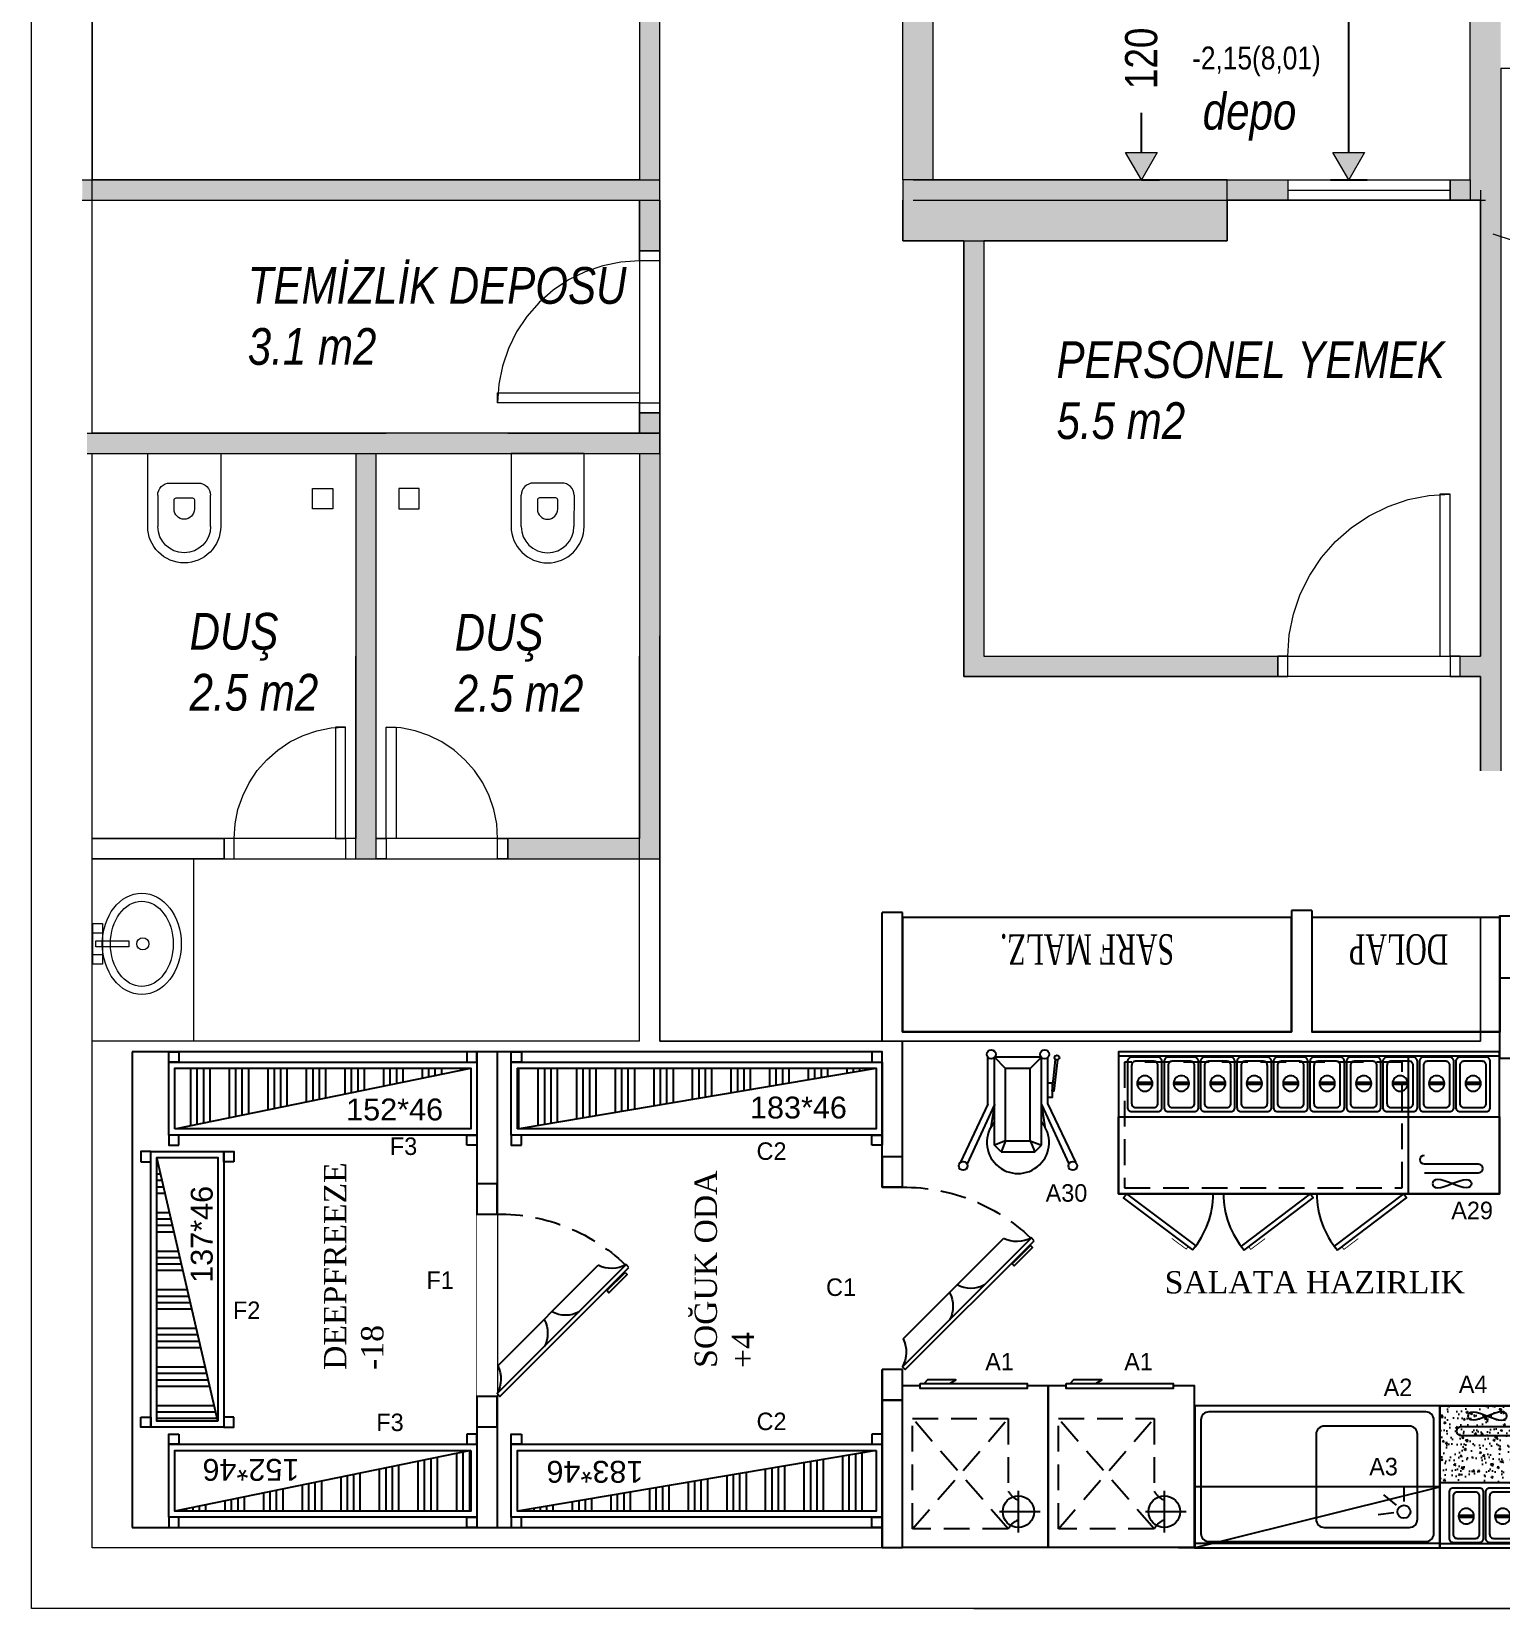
# Model space of a CAD drawing. Header units: millimetres. Extents: x 2975 to 4395, y 1592 to 4704.
# Drawn here: x 2975 to 3700, y 1592 to 2370 of the extents above; entities that cross this region are included whole.
import ezdxf
from ezdxf.enums import TextEntityAlignment as Align

# ---------------------------------------------------------------- set-up
doc = ezdxf.new("R2010")
doc.units = ezdxf.units.MM
doc.set_wipeout_variables(frame=1)
doc.linetypes.add('DASHED', pattern=[19.05, 12.7, -6.35])
for name, color, linetype, lineweight in [('ALAN', 7, 'Continuous', 5), ('Duvar', 7, 'Continuous', 5), ('Genel', 7, 'Continuous', 5), ('Kapen', 7, 'Continuous', 5), ('Kolon', 7, 'Continuous', 5), ('MuBa', 7, 'Continuous', 5), ('Yazı', 7, 'Continuous', 5), ('yazı_AE', 7, 'Continuous', 20)]:
    doc.layers.add(name, color=color, linetype=linetype, lineweight=lineweight)
for name, color, linetype in [('CIHAZ', 2, 'Continuous'), ('Kıtc-002 Çizgi', 7, 'Continuous'), ('Kıtc-034 Soğuk Oda', 1, 'Continuous'), ('Kıtc-041 İstif Rafı', 7, 'Continuous'), ('S2000-002 Çizgi', 7, 'Continuous')]:
    doc.layers.add(name, color=color, linetype=linetype)
doc.layers.add('Cotation', color=1, linetype='Continuous', lineweight=5, true_color=0xff0000)
doc.styles.add('Arial Narrow', font='ARIALN.TTF')
doc.styles.add('Arial Narrow (italic)', font='ARIALNI.TTF')
doc.styles.add('proje', font='times.ttf', dxfattribs={"width": 0.65})
doc.styles.get("Standard").update_dxf_attribs({"font": 'arial.ttf'})
doc.styles.add('TAKSİM', font='GOTHIC.TTF', dxfattribs={"height": 20})
doc.dimstyles.new('Ölçü 1', dxfattribs={"dimtxt": 20.137731, "dimasz": 13.506152, "dimexe": 9, "dimexo": 14.2875, "dimgap": 0, "dimtad": 0, "dimdec": 1, "dimtxsty": 'Arial Narrow', "dimblk": 'VW_FILLEDARROW-1', "dimblk1": 'VW_FILLEDARROW-1', "dimblk2": 'VW_FILLEDARROW-1', "dimcen": 0, "dimazin": 0, "dimtfac": 1, "dimtdec": 1, "dimtix": 1, "dimtmove": 0, "dimatfit": 0, "dimldrblk": 'VW_FILLEDARROW-2', "dimfxl": 9, "dimfxlon": 1, "dimfrac": 2, "dimtolj": 1, "dimarcsym": 0})

# ---------------------------------------------------------------- blocks, each defined once
blk = doc.blocks.new('Groupe-75-1')
at = {"layer": 'MuBa', "color": 7, "lineweight": 13, "flags": 128}
for points in [[(-11165.42, -720.41), (-11165.42, -700.41), (-11160.67, -700.41), (-11160.67, -720.41)], [(-11165.42, -705.16), (-11165.42, -700.41), (-11160.67, -700.41), (-11160.67, -705.16)], [(-11165.42, -720.41), (-11165.42, -715.66), (-11160.67, -715.66), (-11160.67, -720.41)], [(-11164.05, -711.91), (-11164.05, -708.91), (-11147.71, -708.91), (-11147.71, -711.91)]]:
    blk.add_lwpolyline(points, close=True, dxfattribs=at)
at = {"layer": 'MuBa', "color": 7, "lineweight": 13}
blk.add_circle((-11140.8, -710.41, -1000), 3, dxfattribs=at)
blk.add_ellipse((-11141.3, -710.41, -1000), major_axis=(0, 25), ratio=0.78, dxfattribs=at)
at = {"layer": 'MuBa', "color": 7, "linetype": 'Continuous', "lineweight": 13}
blk.add_ellipse((-11141.3, -710.41, -1000), major_axis=(0, 21), ratio=0.738095, dxfattribs=at)
blk = doc.blocks.new('Groupe-79-1')
at = {"layer": 'ALAN', "color": 7, "lineweight": 5}
blk.add_line((0, -5, -1000), (0, 5, -1000), dxfattribs=at)
blk = doc.blocks.new('Groupe-80-1')
at = {"layer": 'ALAN', "color": 7, "lineweight": 5}
blk.add_line((90, -5, -1000), (90, 5, -1000), dxfattribs=at)
blk = doc.blocks.new('Groupe-81-1')
at = {"layer": 'Kapen', "flags": 128}
blk.add_lwpolyline([(85, 5), (84.32, 15.44), (82.27, 25.71), (78.91, 35.61), (74.28, 45), (68.47, 53.7), (61.57, 61.57), (53.7, 68.47), (45, 74.28), (35.61, 78.91), (25.71, 82.27), (15.44, 84.32), (5, 85)], dxfattribs=at)
for points in [[(5, 5), (5, 85), (10, 85), (10, 5)], [(0, 5), (5, 5), (5, -5), (0, -5)], [(85, 5), (90, 5), (90, -5), (85, -5)]]:
    blk.add_lwpolyline(points, close=True, dxfattribs=at)
at = {"layer": 'ALAN', "color": 7}
for name in ['Groupe-79-1', 'Groupe-80-1']:
    blk.add_blockref(name, (0, 0), dxfattribs=at)
blk = doc.blocks.new('NNA_IfcDoor (2D)-8')
at = {"layer": 'ALAN', "color": 7}
blk.add_blockref('Groupe-81-1', (0, 0), dxfattribs=at)
at = {"layer": 'ALAN', "color": 0, "flags": 1}
for tag in ['IFC_UUID', 'instanceID', 'prm0_name', 'prm0_type', 'prm0_value', 'prm1_name', 'prm1_type', 'prm1_value', 'prm2_name', 'prm2_type', 'prm2_value', 'prm3_name', 'prm3_type', 'prm3_value', 'prm4_name', 'prm4_type', 'prm4_value', 'prm5_name', 'prm5_type', 'prm5_value', 'prm6_name', 'prm6_type', 'prm6_value', 'prm7_name', 'prm7_type', 'prm7_value', 'prm8_name', 'prm8_type', 'prm8_value', 'prm9_name', 'prm9_type', 'prm9_value']:
    blk.add_attdef(tag, (-10580.69, -778.41), '', height=0.018, dxfattribs=at)
blk = doc.blocks.new('VW_FILLEDARROW-1')
at = {"linetype": 'Continuous', "lineweight": 0}
blk.add_hatch(color=0, dxfattribs=at).paths.add_polyline_path([(-1, 0.577), (0, 0), (-1, -0.577)])
at = {"color": 0, "lineweight": 5, "flags": 128}
blk.add_lwpolyline([(-1, 0.577), (0, 0), (-1, -0.577)], close=True, dxfattribs=at)
blk = doc.blocks.new('*D63')
at = {"layer": 'Cotation', "color": 0, "lineweight": -2, "transparency": 16777216}
for p, q in [((3522.89, 2416.54), (3531.89, 2416.54)), ((3522.89, 2403.04), (3522.89, 2383.39)), ((3522.89, 2310.05), (3522.89, 2329.7)), ((3522.89, 2296.54), (3531.89, 2296.54))]:
    blk.add_line(p, q, dxfattribs=at)
at = {"layer": 'Defpoints', "color": 0, "transparency": 16777216}
for p in [(3510.22, 2416.54), (3518.96, 2296.54), (3522.89, 2296.54)]:
    blk.add_point(p, dxfattribs=at)
at = {"layer": 'Cotation', "color": 0, "lineweight": -2, "transparency": 16777216, "xscale": 13.50615234375, "yscale": 13.50615234375, "zscale": 13.50615234375}
for p, rotation in [((3522.89, 2416.54), 90), ((3522.89, 2296.54), 270)]:
    blk.add_blockref('VW_FILLEDARROW-1', p, dxfattribs=dict(at, rotation=rotation))
at = {"layer": 'Cotation', "color": 0, "transparency": 16777216, "insert": (3522.89, 2356.54), "char_height": 15.858, "attachment_point": 5, "rotation": 90, "style": 'Arial Narrow'}
blk.add_mtext('\\A1;120', dxfattribs=at)
blk = doc.blocks.new('VW_FILLEDARROW-2')
at = {"linetype": 'Continuous', "lineweight": 0}
blk.add_hatch(color=0, dxfattribs=at).paths.add_polyline_path([(-1, 0.577), (0, 0), (-1, -0.577)])
at = {"color": 0, "lineweight": 5, "flags": 128}
blk.add_lwpolyline([(-1, 0.577), (0, 0), (-1, -0.577)], close=True, dxfattribs=at)
blk = doc.blocks.new('*D73')
at = {"layer": 'Cotation', "color": 0, "lineweight": -2, "transparency": 16777216}
for p, q in [((3616.24, 2961.54), (3634.24, 2961.54)), ((3625.24, 2948.04), (3625.24, 2751.65)), ((3625.24, 2310.05), (3625.24, 2696.52)), ((3616.24, 2296.54), (3634.24, 2296.54))]:
    blk.add_line(p, q, dxfattribs=at)
at = {"layer": 'Defpoints', "color": 0, "transparency": 16777216}
for p in [(3559.01, 2961.54), (3595.22, 2296.54), (3625.24, 2296.54)]:
    blk.add_point(p, dxfattribs=at)
at = {"layer": 'Cotation', "color": 0, "lineweight": -2, "transparency": 16777216, "xscale": 13.50615234375, "yscale": 13.50615234375, "zscale": 13.50615234375}
for p, rotation in [((3625.24, 2961.54), 90), ((3625.24, 2296.54), 270)]:
    blk.add_blockref('VW_FILLEDARROW-1', p, dxfattribs=dict(at, rotation=rotation))
at = {"layer": 'Cotation', "color": 0, "transparency": 16777216, "insert": (3625.24, 2724.09), "char_height": 15.858, "attachment_point": 5, "rotation": 90, "style": 'Arial Narrow'}
blk.add_mtext('\\A1;665', dxfattribs=at)
blk = doc.blocks.new('Groupe-134-1')
at = {"layer": 'MuBa', "color": 7}
for p, q in [((-11114.65, -783.01, -1000), (-11128.7, -783.01, -1000)), ((-11134.7, -804.41, -1000), (-11134.7, -789.01, -1000)), ((-11126.71, -791.36, -1000), (-11126.71, -795.86, -1000)), ((-11121.71, -790.36, -1000), (-11125.71, -790.36, -1000)), ((-11117.71, -790.36, -1000), (-11121.71, -790.36, -1000)), ((-11116.71, -795.86, -1000), (-11116.71, -791.36, -1000)), ((-11108.65, -789.02, -1000), (-11108.7, -804.41, -1000))]:
    blk.add_line(p, q, dxfattribs=at)
at = {"layer": 'MuBa', "color": 7, "elevation": -1000, "flags": 128}
blk.add_lwpolyline([(-11139.7, -768.41), (-11139.7, -804.41, 0.414214), (-11121.7, -822.41, 0.414214), (-11103.7, -804.41), (-11103.7, -768.41)], format="xyb", close=True, dxfattribs=at)
at = {"layer": 'MuBa', "color": 7}
for centre, radius, start, end in [((-11128.7, -789.01, -1000), 6, 90, 180), ((-11114.65, -789.01, -1000), 6, 359.84338, 90), ((-11114.65, -789.01, -1000), 6, 359.84338, 90), ((-11125.71, -791.36, -1000), 1, 90, 180), ((-11117.71, -791.36, -1000), 1, 0, 90), ((-11121.71, -795.86, -1000), 5, 180, 270), ((-11121.71, -795.86, -1000), 5, 270, 0), ((-11121.7, -804.41, -1000), 13, 180, 0), ((-11121.7, -804.41, -1000), 13, 180, 0)]:
    blk.add_arc(centre, radius, start, end, dxfattribs=at)
blk = doc.blocks.new('Groupe-91-1')
at = {"layer": 'ALAN', "color": 7, "lineweight": 5}
blk.add_line((0, -5, -1000), (0, 5, -1000), dxfattribs=at)
blk = doc.blocks.new('Groupe-92-1')
at = {"layer": 'ALAN', "color": 7, "lineweight": 5}
blk.add_line((65, -5, -1000), (65, 5, -1000), dxfattribs=at)
blk = doc.blocks.new('Groupe-93-1')
at = {"layer": 'Kapen', "flags": 128}
blk.add_lwpolyline([(60, 5), (59.53, 12.18), (58.13, 19.24), (55.81, 26.05), (52.63, 32.5), (48.63, 38.48), (43.89, 43.89), (38.48, 48.63), (32.5, 52.63), (26.05, 55.81), (19.24, 58.13), (12.18, 59.53), (5, 60)], dxfattribs=at)
for points in [[(5, 5), (5, 60), (10, 60), (10, 5)], [(0, 5), (5, 5), (5, -5), (0, -5)], [(60, 5), (65, 5), (65, -5), (60, -5)]]:
    blk.add_lwpolyline(points, close=True, dxfattribs=at)
at = {"layer": 'ALAN', "color": 7}
for name in ['Groupe-91-1', 'Groupe-92-1']:
    blk.add_blockref(name, (0, 0), dxfattribs=at)
blk = doc.blocks.new('NNA_IfcDoor (2D)-12')
at = {"layer": 'ALAN', "color": 7}
blk.add_blockref('Groupe-93-1', (0, 0), dxfattribs=at)
at = {"layer": 'ALAN', "color": 0, "flags": 1}
for tag in ['IFC_UUID', 'instanceID', 'prm0_name', 'prm0_type', 'prm0_value', 'prm1_name', 'prm1_type', 'prm1_value', 'prm2_name', 'prm2_type', 'prm2_value', 'prm3_name', 'prm3_type', 'prm3_value', 'prm4_name', 'prm4_type', 'prm4_value', 'prm5_name', 'prm5_type', 'prm5_value', 'prm6_name', 'prm6_type', 'prm6_value', 'prm7_name', 'prm7_type', 'prm7_value', 'prm8_name', 'prm8_type', 'prm8_value', 'prm9_name', 'prm9_type', 'prm9_value']:
    blk.add_attdef(tag, (-11025.7, -823.41), '', height=0.018, dxfattribs=at)
blk = doc.blocks.new('Groupe-94-1')
at = {"layer": 'ALAN', "color": 7, "lineweight": 5}
blk.add_line((0, -5, -1000), (0, 5, -1000), dxfattribs=at)
blk = doc.blocks.new('Groupe-95-1')
at = {"layer": 'ALAN', "color": 7, "lineweight": 5}
blk.add_line((65, -5, -1000), (65, 5, -1000), dxfattribs=at)
blk = doc.blocks.new('Groupe-96-1')
at = {"layer": 'Kapen', "flags": 128}
blk.add_lwpolyline([(60, 5), (59.53, 12.18), (58.13, 19.24), (55.81, 26.05), (52.63, 32.5), (48.63, 38.48), (43.89, 43.89), (38.48, 48.63), (32.5, 52.63), (26.05, 55.81), (19.24, 58.13), (12.18, 59.53), (5, 60)], dxfattribs=at)
for points in [[(5, 5), (5, 60), (10, 60), (10, 5)], [(0, 5), (5, 5), (5, -5), (0, -5)], [(60, 5), (65, 5), (65, -5), (60, -5)]]:
    blk.add_lwpolyline(points, close=True, dxfattribs=at)
at = {"layer": 'ALAN', "color": 7}
for name in ['Groupe-94-1', 'Groupe-95-1']:
    blk.add_blockref(name, (0, 0), dxfattribs=at)
blk = doc.blocks.new('NNA_IfcDoor (2D)-13')
at = {"layer": 'ALAN', "color": 7}
blk.add_blockref('Groupe-96-1', (0, 0), dxfattribs=at)
at = {"layer": 'ALAN', "color": 0, "flags": 1}
for tag in ['IFC_UUID', 'instanceID', 'prm0_name', 'prm0_type', 'prm0_value', 'prm1_name', 'prm1_type', 'prm1_value', 'prm2_name', 'prm2_type', 'prm2_value', 'prm3_name', 'prm3_type', 'prm3_value', 'prm4_name', 'prm4_type', 'prm4_value', 'prm5_name', 'prm5_type', 'prm5_value', 'prm6_name', 'prm6_type', 'prm6_value', 'prm7_name', 'prm7_type', 'prm7_value', 'prm8_name', 'prm8_type', 'prm8_value', 'prm9_name', 'prm9_type', 'prm9_value']:
    blk.add_attdef(tag, (-11100.7, -823.41), '', height=0.018, dxfattribs=at)
blk = doc.blocks.new('Groupe-100-1')
at = {"layer": 'Kapen', "color": 7, "lineweight": 5}
blk.add_line((0, -5, -1000), (0, 5, -1000), dxfattribs=at)
blk = doc.blocks.new('Groupe-101-1')
at = {"layer": 'Kapen', "color": 7, "lineweight": 5}
blk.add_line((80, -5, -1000), (80, 5, -1000), dxfattribs=at)
blk = doc.blocks.new('Groupe-102-1')
at = {"layer": 'Kapen', "flags": 128}
blk.add_lwpolyline([(75, 5), (74.4, 14.14), (72.61, 23.12), (69.67, 31.79), (65.62, 40), (60.53, 47.61), (54.5, 54.5), (47.61, 60.53), (40, 65.62), (31.79, 69.67), (23.12, 72.61), (14.14, 74.4), (5, 75)], dxfattribs=at)
for points in [[(5, 5), (5, 75), (10, 75), (10, 5)], [(0, 5), (5, 5), (5, -5), (0, -5)], [(75, 5), (80, 5), (80, -5), (75, -5)]]:
    blk.add_lwpolyline(points, close=True, dxfattribs=at)
at = {"layer": 'Kapen', "color": 7}
for name in ['Groupe-100-1', 'Groupe-101-1']:
    blk.add_blockref(name, (0, 0), dxfattribs=at)
blk = doc.blocks.new('NNA_IfcDoor (2D)-15')
at = {"layer": 'Kapen', "color": 7}
blk.add_blockref('Groupe-102-1', (0, 0), dxfattribs=at)
at = {"layer": 'Kapen', "color": 0, "flags": 1}
for tag in ['IFC_UUID', 'instanceID', 'prm0_name', 'prm0_type', 'prm0_value', 'prm1_name', 'prm1_type', 'prm1_value', 'prm2_name', 'prm2_type', 'prm2_value', 'prm3_name', 'prm3_type', 'prm3_value', 'prm4_name', 'prm4_type', 'prm4_value', 'prm5_name', 'prm5_type', 'prm5_value', 'prm6_name', 'prm6_type', 'prm6_value', 'prm7_name', 'prm7_type', 'prm7_value', 'prm8_name', 'prm8_type', 'prm8_value', 'prm9_name', 'prm9_type', 'prm9_value']:
    blk.add_attdef(tag, (-7952.6, 831.6), '', height=0.018, dxfattribs=at)
blk = doc.blocks.new('A$C31D67557')
at = {"layer": 'Kıtc-034 Soğuk Oda', "color": 254}
blk.add_lwpolyline([(76.22, 73.19), (75.21, 74.21), (66.21, 65.21), (67.23, 64.2)], close=True, dxfattribs=at)
for centre, radius, start, end in [((92.82, 66.46), 14.65, 150.63792, 206.64875), ((69.09, 43.81), 14, 151.32523, 208.6364), ((46.24, 20.96), 14, 61.36332, 118.67449)]:
    blk.add_arc(centre, radius, start, end, dxfattribs=at)
at = {"color": 254}
blk.add_wipeout([(15, 10), (105, 10), (105, 0), (15, 0)], dxfattribs=at).dxf.layer = 'Kıtc-034 Soğuk Oda'
at = {"layer": 'Kıtc-002 Çizgi', "color": 254, "linetype": 'DASHED'}
blk.add_arc((15.54, 11.22), 89.47, 359.21615, 45.33128, dxfattribs=at)
at = {"layer": 'Kıtc-034 Soğuk Oda', "color": 254}
blk.add_line((30.17, 10.33), (79.73, 59.89), dxfattribs=at)
for points in [[(78.64, 75.05), (80.05, 73.64), (16.41, 10), (15, 11.41)], [(15, 0), (0, 0), (0, 10), (15, 10)], [(120, 0), (105, 0), (105, 10), (120, 10)]]:
    blk.add_lwpolyline(points, close=True, dxfattribs=at)
blk.add_arc((23.6, -2.77), 14.65, 63.35097, 119.3618, dxfattribs=at)
blk = doc.blocks.new('A$C72F735DC')
at = {"layer": 'Kıtc-002 Çizgi'}
for p, q in [((188, 95.82), (0, 95.82)), ((155.17, 33.58), (155, 32.84)), ((155, 32.84), (155.17, 32.11)), ((155.66, 34.22), (155.17, 33.58)), ((155.17, 32.11), (155.66, 31.47)), ((156.47, 34.67), (155.66, 34.22)), ((155.66, 31.47), (156.47, 31.01)), ((157.62, 34.85), (156.47, 34.67)), ((159.07, 34.67), (157.62, 34.85)), ((160.78, 34.22), (159.07, 34.67)), ((159.07, 31.01), (160.78, 31.47)), ((162.64, 33.58), (160.78, 34.22)), ((160.78, 31.47), (162.64, 32.11)), ((164.59, 32.84), (162.64, 33.58)), ((162.64, 32.11), (164.59, 32.84)), ((164.59, 32.84), (166.54, 33.58)), ((166.54, 32.11), (164.59, 32.84)), ((166.54, 33.58), (168.4, 34.22)), ((168.4, 31.47), (166.54, 32.11)), ((168.4, 34.22), (170.1, 34.67)), ((170.1, 31.01), (168.4, 31.47)), ((170.1, 34.67), (171.56, 34.85)), ((171.56, 34.85), (172.7, 34.67)), ((172.7, 34.67), (173.52, 34.22)), ((173.52, 31.47), (172.7, 31.01)), ((173.52, 34.22), (174.01, 33.58)), ((174.01, 32.11), (173.52, 31.47)), ((174.01, 33.58), (174.17, 32.84)), ((174.17, 32.84), (174.01, 32.11)), ((156.47, 31.01), (157.62, 30.84)), ((157.62, 30.84), (159.07, 31.01)), ((171.56, 30.84), (170.1, 31.01)), ((172.7, 31.01), (171.56, 30.84))]:
    blk.add_line(p, q, dxfattribs=at)
for points in [[(188, 27.82), (188, 97.82), (0, 97.82), (0, 27.82)], [(36.69, 0.15), (2.46, 25.76), (4, 27.82), (38.23, 2.2)], [(62.06, 0), (96.17, 25.77), (94.62, 27.82), (60.51, 2.05)], [(108.04, 0), (142.15, 25.77), (140.6, 27.82), (106.49, 2.05)]]:
    blk.add_lwpolyline(points, close=True, dxfattribs=at)
blk.add_lwpolyline([(143, 95.82), (143, 27.82)], dxfattribs=at)
at = {"layer": 'Kıtc-002 Çizgi', "linetype": 'DASHED'}
blk.add_lwpolyline([(140, 92.82), (3, 92.82), (3, 30.82), (140, 30.82)], close=True, dxfattribs=at)
at = {"layer": 'Kıtc-002 Çizgi'}
for points in [[(177.67, 42.5), (151, 42.5, -1), (151, 46.84)], [(151, 38.15), (177.67, 38.15, 1), (177.67, 42.5)]]:
    blk.add_lwpolyline(points, format="xyb", dxfattribs=at)
at = {"layer": 'Kıtc-002 Çizgi', "const_width": 0.428}
for points in [[(34.44, 1.84), (33.45, 0.51), (27.79, 4.74), (26.35, 5.83)], [(64.3, 1.7), (65.3, 0.38), (70.93, 4.63), (72.38, 5.72)], [(110.28, 1.7), (111.28, 0.38), (116.91, 4.63), (118.36, 5.72)]]:
    blk.add_lwpolyline(points, dxfattribs=at)
at = {"layer": 'Kıtc-002 Çizgi'}
for centre, start, end in [((4, 27.82), 319.75503, 0), ((94.62, 27.82), 180, 220.50921), ((140.6, 27.82), 180, 220.50921)]:
    blk.add_arc(centre, 42.75, start, end, dxfattribs=at)
blk = doc.blocks.new('A$C01E77913')
at = {"layer": 'Kıtc-002 Çizgi'}
for points in [[(2, 26.8), (15, 26.8, -0.414214), (17, 24.8), (17, 2, -0.414214), (15, 0), (2, 0, -0.414214), (0, 2), (0, 24.8, -0.414214)], [(4, 24.8), (13, 24.8, -0.414214), (15, 22.8), (15, 4, -0.414214), (13, 2), (4, 2, -0.414214), (2, 4), (2, 22.8, -0.414214)]]:
    blk.add_lwpolyline(points, format="xyb", close=True, dxfattribs=at)
blk.add_lwpolyline([(4.71, 14.27), (12.21, 14.27), (12.21, 13.52), (4.71, 13.52)], close=True, dxfattribs=at)
blk.add_circle((8.46, 13.87), 3.82, dxfattribs=at)
blk = doc.blocks.new('A$C65911684')
at = {"layer": 'Kıtc-002 Çizgi'}
blk.add_lwpolyline([(188.01, 32), (0, 32), (0, 0), (188.01, 0)], close=True, dxfattribs=at)
at = {"layer": 'Kıtc-002 Çizgi', "xscale": -1}
for p in [(21.5, 2.6), (39.5, 2.6), (57.5, 2.6), (75.5, 2.6), (93.5, 2.6), (111.5, 2.6), (129.5, 2.6), (147.5, 2.6), (165.5, 2.6), (183.5, 2.6)]:
    blk.add_blockref('A$C01E77913', p, dxfattribs=at)
blk = doc.blocks.new('A$C7A0F7382')
at = {"layer": 'Kıtc-002 Çizgi'}
for p, q in [((40.79, 57.37), (17.71, 57.37)), ((17.71, 13.98), (17.71, 57.37)), ((23.18, 51.9), (17.71, 57.37)), ((35.32, 51.9), (40.79, 57.37)), ((40.79, 13.98), (40.79, 57.37)), ((44.07, 34.18), (44.07, 57.37)), ((46.09, 40.71), (47.83, 56.22)), ((47.18, 40.58), (48.92, 56.1)), ((23.18, 16.17), (23.18, 51.9)), ((35.32, 51.9), (23.18, 51.9)), ((35.32, 16.17), (35.32, 51.9)), ((47.18, 40.58), (46.09, 40.58)), ((14.43, 34.18), (0.91, 5.53)), ((17.71, 34.03), (4.13, 4.76)), ((17.71, 34.03), (15.91, 22.95)), ((40.79, 34.03), (42.59, 22.95)), ((40.79, 34.03), (54.37, 4.76)), ((44.07, 34.18), (57.59, 5.53)), ((23.18, 16.17), (17.71, 13.98)), ((23.18, 16.17), (20.99, 10.7)), ((23.18, 16.17), (35.32, 16.17)), ((35.32, 16.17), (40.79, 13.98)), ((35.32, 16.17), (37.51, 10.7)), ((20.99, 10.7), (17.71, 13.98)), ((20.99, 10.7), (37.51, 10.7)), ((37.51, 10.7), (40.79, 13.98))]:
    blk.add_line(p, q, dxfattribs=at)
blk.add_lwpolyline([(14.43, 34.18), (14.43, 57.37)], dxfattribs=at)
blk.add_lwpolyline([(44.07, 37.56), (44.07, 44.78), (46.09, 44.78), (46.09, 37.56)], close=True, dxfattribs=at)
for centre, radius in [((16.07, 58.81), 2.19), ((42.43, 58.81), 2.19), ((48.49, 57.2), 1.18), ((2.19, 3.76), 2.19), ((56.31, 3.76), 2.19)]:
    blk.add_circle(centre, radius, dxfattribs=at)
blk.add_arc((29.25, 15.34), 15.34, 138.78534, 41.21466, dxfattribs=at)
blk = doc.blocks.new('A$C728B608C')
at = {"layer": 'Kıtc-041 İstif Rafı'}
h = blk.add_hatch(dxfattribs=at)
h.set_pattern_fill('ANSI34', color=254, angle=45)
h.set_pattern_definition([(90, (8635.455, 5796.05), (-19.05, 4e-15), []), (90, (8638.63, 5799.225), (-19.05, 4e-15), []), (90, (8641.805, 5802.4), (-19.05, 4e-15), []), (90, (8644.98, 5805.575), (-19.05, 4e-15), [])])
h.paths.add_polyline_path([(133, 38), (3, 38), (3, 8)])
blk.add_line((3, 8), (133, 38), dxfattribs=at)
for points in [[(5, 46), (5, 41), (0, 41), (0, 46)], [(0, 5), (0, 41), (136, 41), (136, 5)], [(131, 46), (131, 41), (136, 41), (136, 46)], [(3, 8), (3, 38), (133, 38), (133, 8)], [(5, 0), (5, 5), (0, 5), (0, 0)], [(131, 0), (131, 5), (136, 5), (136, 0)]]:
    blk.add_lwpolyline(points, close=True, dxfattribs=at)
blk.add_text('137*46', height=10.8, dxfattribs=at).set_placement((71.23, 10.5))
blk = doc.blocks.new('A$C399B745A')
at = {"layer": 'Kıtc-041 İstif Rafı'}
h = blk.add_hatch(dxfattribs=at)
h.set_pattern_fill('ANSI34', color=254, angle=45)
h.set_pattern_definition([(90, (8635.455, 6028.05), (-19.05, 4e-15), []), (90, (8638.63, 6031.225), (-19.05, 4e-15), []), (90, (8641.805, 6034.4), (-19.05, 4e-15), []), (90, (8644.98, 6037.575), (-19.05, 4e-15), [])])
h.paths.add_polyline_path([(180, 38), (3, 38), (3, 8)])
blk.add_line((3, 8), (180, 38), dxfattribs=at)
for points in [[(5, 46), (5, 41), (0, 41), (0, 46)], [(0, 5), (0, 41), (183, 41), (183, 5)], [(178, 46), (178, 41), (183, 41), (183, 46)], [(3, 8), (3, 38), (180, 38), (180, 8)], [(5, 0), (5, 5), (0, 5), (0, 0)], [(178, 0), (178, 5), (183, 5), (183, 0)]]:
    blk.add_lwpolyline(points, close=True, dxfattribs=at)
blk.add_text('183*46', height=10.8, dxfattribs=at).set_placement((117.79, 13.18))
blk = doc.blocks.new('A$C47745963')
at = {"layer": 'Kıtc-041 İstif Rafı'}
h = blk.add_hatch(dxfattribs=at)
h.set_pattern_fill('ANSI34', color=254, angle=45)
h.set_pattern_definition([(90, (8635.455, 5912.05), (-19.05, 4e-15), []), (90, (8638.63, 5915.225), (-19.05, 4e-15), []), (90, (8641.805, 5918.4), (-19.05, 4e-15), []), (90, (8644.98, 5921.575), (-19.05, 4e-15), [])])
h.paths.add_polyline_path([(3, 38), (3, 8), (149, 38)])
blk.add_line((3, 8), (149, 38), dxfattribs=at)
for points in [[(5, 46), (5, 41), (0, 41), (0, 46)], [(0, 5), (0, 41), (152, 41), (152, 5)], [(147, 46), (147, 41), (152, 41), (152, 46)], [(3, 8), (3, 38), (149, 38), (149, 8)], [(5, 0), (5, 5), (0, 5), (0, 0)], [(147, 0), (147, 5), (152, 5), (152, 0)]]:
    blk.add_lwpolyline(points, close=True, dxfattribs=at)
blk.add_text('152*46', height=10.8, dxfattribs=at).set_placement((87.53, 12.23))
blk = doc.blocks.new('A$C734D7A9C')
at = {"layer": 'CIHAZ', "color": 1}
for p, q in [((14.73, 75.33), (14.73, 54.78)), ((24.09, 65.06), (3.98, 65.06))]:
    blk.add_line(p, q, dxfattribs=at)
at = {"layer": 'CIHAZ', "color": 5, "linetype": 'DASHED'}
for p, q in [((67.01, 73.52), (19.82, 19.15)), ((19.82, 73.52), (67.01, 19.15))]:
    blk.add_line(p, q, dxfattribs=at)
at = {"layer": 'CIHAZ', "color": 5}
for points in [[(63.2, 1.82), (10.36, 1.82), (10.36, 4.32), (63.2, 4.32)], [(61.2, 1.82), (48.6, 1.82), (45.6, 0), (59.6, 0)]]:
    blk.add_lwpolyline(points, close=True, dxfattribs=at)
at = {"layer": 'CIHAZ', "color": 1}
blk.add_circle((14.73, 65.06), 7.76, dxfattribs=at)
at = {"layer": 'S2000-002 Çizgi', "linetype": 'DASHED'}
for p, q in [((19.82, 73.52), (67.01, 73.52)), ((67.01, 73.52), (67.01, 19.15)), ((19.82, 19.15), (19.82, 54.92)), ((67.01, 19.15), (19.82, 19.15))]:
    blk.add_line(p, q, dxfattribs=at)
at = {"layer": 'S2000-002 Çizgi'}
blk.add_lwpolyline([(10.36, 2.81), (0, 2.81), (0, 82.81), (72, 82.81), (72, 2.81), (63.2, 2.81)], dxfattribs=at)
at = {"layer": 'S2000-002 Çizgi', "linetype": 'DASHED'}
for centre, radius, start, end in [((11.6, 78.09), 9.4, 291.20794, 330.95663), ((11, 49.89), 10.16, 29.6907, 66.77515)]:
    blk.add_arc(centre, radius, start, end, dxfattribs=at)

msp = doc.modelspace()

# ---------------------------------------------------------------- hatches: boundary and pattern name
h = msp.add_hatch()
h.set_pattern_fill('AR-CONC', color=256, scale=0.05, angle=90)
h.set_pattern_definition([(140, (-733.734, -3458.971), (0.796954, 9.1092334), [0.9525, -10.4775]), (85, (-733.734, -3458.971), (-9.552842, -1.762171), [0.762, -8.382029]), (190.45144, (-733.6675, -3458.212), (-8.755888, 7.347062), [0.8095, -8.904512]), (136.1842, (-736.274, -3458.971), (2.102116, 13.553952), [1.42875, -15.71625]), (186.63556, (-736.099, -3457.841), (-12.371306, 11.870207), [1.21425, -13.35678]), (81.18415, (-736.274, -3458.971), (-12.371306, 11.870207), [1.142998, -12.572987]), (111, (-735.639, -3457.701), (5.11326, 7.5807196), [0.9525, -10.4775]), (56, (-735.639, -3457.701), (-9.209398, 3.090101), [0.762, -8.382]), (161.45145, (-735.213, -3457.069), (-4.096138, 10.670821), [0.8095, -8.904497]), (127.5, (-733.734, -3458.9708), (-4.227752, 0.1544302), [0, -8.2804, 0, -8.509, 0, -8.41375]), (97.5, (-733.734, -3458.971), (-5.0090287, 3.340983), [0, -4.8514, 0, -8.0899, 0, -3.20675]), (57.5, (-733.734, -3461.803), (0.2864372, 6.7795298), [0, -3.175, 0, -9.906, 0, -13.1445]), (47.5, (-733.734, -3463.073), (-1.2713246, 7.406459), [0, -4.1275, 0, -6.5786, 0, -9.3345])])
h.paths.add_polyline_path([(3670.25, 1653.54), (3670.25, 1691.54), (3858.25, 1691.54), (3858.25, 1653.54)])
at = {"layer": 'Duvar'}
h = msp.add_hatch(color=256, dxfattribs=at)
h.dxf.hatch_style = 1
h.paths.add_polyline_path([(3285.22, 2314.44), (3275.24, 2314.44), (3275.24, 2296.54), (3285.22, 2296.54)])
h = msp.add_hatch(color=256, dxfattribs=at)
h.dxf.hatch_style = 1
h.paths.add_polyline_path([(3595.22, 2296.54), (3565.25, 2296.54), (3565.25, 2286.54), (3595.22, 2286.54)])
h = msp.add_hatch(color=256, dxfattribs=at)
h.dxf.hatch_style = 1
h.paths.add_polyline_path([(3685.22, 2296.54), (3675.22, 2296.54), (3675.22, 2286.54), (3685.22, 2286.54)])
h = msp.add_hatch(color=256, dxfattribs=at)
h.dxf.hatch_style = 1
h.paths.add_polyline_path([(3285.22, 2286.54), (3275.22, 2286.54), (3275.22, 2261.54), (3285.22, 2261.54)])
h = msp.add_hatch(color=256, dxfattribs=at)
h.dxf.hatch_style = 1
h.paths.add_polyline_path([(3285.22, 2181.54), (3275.22, 2181.54), (3275.22, 2171.54), (3285.22, 2171.54)])
at = {"layer": 'Kolon', "linetype": 'Continuous', "lineweight": 0}
msp.add_hatch(color=7, dxfattribs=at).paths.add_polyline_path([(3405.25, 2266.54), (3565.25, 2266.54), (3565.25, 2296.54), (3430.25, 2296.54), (3430.25, 2296.54), (3405.25, 2296.54)])
at = {"layer": 'Kolon'}
h = msp.add_hatch(color=256, dxfattribs=at)
h.dxf.hatch_style = 1
h.paths.add_polyline_path([(3275.22, 1971.54), (3210.23, 1971.54), (3210.23, 1961.54), (3275.22, 1961.54)])

# ---------------------------------------------------------------- linework, layer by layer
for p, q in [((3394.96, 1871.54, 1000), (3394.96, 1934.94, 1000)), ((3404.96, 1934.94, 1000), (3394.96, 1934.94, 1000)), ((3404.96, 1876.17, 1000), (3404.96, 1934.94, 1000)), ((3597, 1935.93, 1000), (3597, 1876.17, 1000)), ((3607, 1935.93, 1000), (3597, 1935.93, 1000)), ((3607, 1935.93, 1000), (3607, 1876.17, 1000)), ((3597, 1876.17, 1000), (3404.96, 1876.17, 1000)), ((3699.96, 1876.17, 1000), (3607, 1876.17, 1000)), ((3404.96, 1799.41, 1000), (3404.96, 1871.54, 1000)), ((3394.96, 1866.17, 1000), (3024.95, 1866.17, 1000)), ((3024.95, 1866.17, 1000), (3024.95, 1631.57, 1000)), ((3194.95, 1866.17, 1000), (3194.95, 1631.57, 1000)), ((3204.95, 1866.17, 1000), (3204.95, 1631.57, 1000)), ((3394.96, 1799.41, 1000), (3394.96, 1866.17, 1000)), ((3404.96, 1799.41, 1000), (3394.96, 1799.41, 1000)), ((3394.96, 1621.57, 1000), (3394.96, 1709.41, 1000)), ((3404.96, 1709.41, 1000), (3394.96, 1709.41, 1000)), ((3548.96, 1621.54, 1000), (3670.24, 1651.54, 1000)), ((3024.95, 1631.57, 1000), (3204.95, 1631.57, 1000)), ((3204.95, 1631.57, 1000), (3394.96, 1631.57, 1000))]:
    msp.add_line(p, q)
at = {"elevation": 1000}
for points in [[(3404.96, 1932.55), (3404.96, 1876.17), (3597, 1876.17), (3597, 1932.55)], [(3607, 1932.54), (3607, 1876.17), (3699.96, 1876.17), (3699.96, 1932.54)], [(3699.58, 1863.14), (3861.96, 1863.14), (3861.96, 1933.14), (3699.58, 1933.14)], [(3861.96, 1933.14), (3699.58, 1933.14), (3699.58, 1902.84), (3861.96, 1902.84)], [(3699.57, 1834.17), (3699.57, 1796.17), (3511.57, 1796.17), (3511.57, 1834.17)], [(3670.25, 1653.54), (3670.25, 1691.54), (3858.25, 1691.54), (3858.25, 1653.54)]]:
    msp.add_lwpolyline(points, close=True, dxfattribs=at)
at = {"layer": 'ALAN', "color": 7, "linetype": 'Continuous', "lineweight": 9, "flags": 128}
msp.add_lwpolyline([(3005.22, 2296.54), (3005.22, 2866.54), (3275.22, 2866.54), (3275.22, 2296.54), (3014.88, 2296.54)], dxfattribs=at)
at = {"layer": 'ALAN', "color": 7, "linetype": 'Continuous', "lineweight": 9}
for points in [[(3285.22, 2296.54), (3285.22, 2822.71)], [(3541.25, 1621.54), (3950.25, 1621.54), (3950.25, 1681.54), (3990.25, 1681.54), (3990.25, 1621.54), (4365.24, 1621.54), (4365.24, 2176.55), (4125.25, 2176.54), (4125.25, 2371.54), (3985.25, 2371.54), (3985.25, 2351.54), (3950.25, 2351.54), (3950.25, 2371.55), (3830.22, 2371.54), (3830.25, 2351.54), (3700.22, 2351.54), (3700.22, 2004.92)], [(3285.22, 2286.54), (3285.22, 1871.54)], [(3690.22, 2004.92), (3690.22, 2051.54), (3435.22, 2051.54), (3435.22, 2266.54), (3405.22, 2266.54), (3405.22, 2286.54)], [(3285.22, 1871.54), (3690.22, 1871.54), (3690.22, 1932.54)]]:
    msp.add_lwpolyline(points, dxfattribs=at)
at = {"layer": 'ALAN', "color": 7, "linetype": 'Continuous', "lineweight": 9, "flags": 128}
for points in [[(3005.22, 2286.54), (3275.22, 2286.54), (3275.22, 2171.54), (3005.22, 2171.54)], [(3445.22, 2266.54), (3445.22, 2061.54), (3690.22, 2061.54), (3690.22, 2286.54), (3565.25, 2286.54), (3565.25, 2266.54)], [(3005.22, 2161.54), (3135.22, 2161.54), (3135.22, 1971.54), (3005.22, 1971.54)], [(3145.22, 2161.54), (3275.22, 2161.54), (3275.22, 1971.54), (3145.22, 1971.54)]]:
    msp.add_lwpolyline(points, close=True, dxfattribs=at)
at = {"layer": 'Duvar'}
for p, q in [((3405.22, 2296.54, -1000), (3405.22, 3006.54, -1000)), ((3420.22, 2296.54, -1000), (3420.22, 3006.54, -1000)), ((3685.22, 2296.54, -1000), (3685.22, 2876.54, -1000)), ((3285.22, 2161.54, -1000), (3285.22, 2314.44, -1000)), ((3000.22, 2296.54, -1000), (3285.22, 2296.54, -1000)), ((3410.22, 2296.54, -1000), (3565.25, 2296.54, 1000)), ((3565.25, 2296.54, 1000), (3685.22, 2296.54, -1000)), ((3595.22, 2296.54, -1000), (3595.22, 2286.54, -1000)), ((3675.22, 2296.54, -1000), (3675.22, 2286.54, -1000)), ((3595.22, 2291.54, -1000), (3675.22, 2291.54, -1000)), ((3690.22, 2291.54, -1000), (3690.22, 2061.54, -1000)), ((3000.22, 2286.54, -1000), (3285.22, 2286.54, -1000)), ((3410.22, 2286.54, -1000), (3692.72, 2286.54, -1000)), ((3435.22, 2266.54, -1000), (3435.22, 2051.54, -1000)), ((3445.22, 2266.54, -1000), (3445.22, 2061.54, -1000)), ((3275.22, 2261.54, 1000), (3283.92, 2261.54, 1000)), ((3275.22, 2181.54, 1000), (3283.92, 2181.54, 1000)), ((3002.61, 2171.54, -1000), (3070.22, 2171.54, -1000)), ((3005.22, 2171.54, -1000), (3150.22, 2171.54, -1000)), ((3210.22, 2171.54, -1000), (3285.22, 2171.54, -1000)), ((3222.29, 2171.54, -1000), (3285.22, 2171.54, -1000)), ((3002.61, 2161.54, -1000), (3070.22, 2161.54, -1000)), ((3005.22, 2161.54, -1000), (3150.22, 2161.54, -1000)), ((3210.22, 2161.54, -1000), (3275.22, 2161.54, -1000)), ((3222.29, 2161.54, -1000), (3285.22, 2161.54, -1000)), ((3285.22, 1871.54, -1000), (3285.22, 2071.54, -1000)), ((3135.22, 1961.54, -1000), (3135.22, 2061.54, -1000)), ((3145.22, 1961.54, -1000), (3145.22, 2061.54, -1000)), ((3275.22, 1871.54, -1000), (3275.22, 2061.54, -1000)), ((3445.22, 2061.54, -1000), (3590.22, 2061.54, -1000)), ((3680.22, 2061.54, -1000), (3690.22, 2061.54, -1000)), ((3435.22, 2051.54, -1000), (3590.22, 2051.54, -1000)), ((3680.22, 2051.54, -1000), (3690.22, 2051.54, -1000)), ((3690.22, 2051.54, -1000), (3690.22, 2004.92, -1000)), ((3690.22, 1932.54, -1000), (3690.22, 1871.54, -1000)), ((3275.22, 1871.54, -1000), (3055.22, 1871.54, -1000)), ((3690.22, 1871.54, -1000), (3285.22, 1871.54, -1000)), ((3440.22, 1591.54, -1000), (4395.22, 1591.54, -1000))]:
    msp.add_line(p, q, dxfattribs=at)
for points, elevation in [([(3565.25, 2296.54), (3595.22, 2296.54), (3595.22, 2286.54), (3565.25, 2286.54)], 1000), ([(3675.22, 2296.54), (3685.22, 2296.54), (3685.22, 2286.54), (3675.22, 2286.54)], -1000), ([(3275.22, 2286.54), (3285.22, 2286.54), (3285.22, 2261.54), (3275.22, 2261.54)], 1000), ([(3275.22, 2181.54), (3285.22, 2181.54), (3285.22, 2171.54), (3275.22, 2171.54)], 1000)]:
    msp.add_lwpolyline(points, close=True, dxfattribs=dict(at, elevation=elevation))
at = {"layer": 'Duvar', "color": 7}
for points in [[(3420.22, 2296.54, -1000), (3405.22, 2296.54, -1000), (3420.22, 3006.54, -1000), (3405.22, 3006.54, -1000)], [(3685.22, 2876.54, -1000), (3685.22, 2286.54, -1000), (3700.22, 2876.54, -1000), (3700.22, 2286.54, -1000)], [(3285.22, 2314.44, -1000), (3275.22, 2314.31, -1000), (3285.22, 2866.54, -1000), (3275.22, 2866.54, -1000)], [(3000.22, 2286.54, -1000), (3000.22, 2296.54, -1000), (3285.22, 2286.54, -1000), (3285.22, 2296.54, -1000)], [(3410.22, 2286.54, 1000), (3410.22, 2296.54, 1000), (3565.25, 2286.54, 1000), (3565.25, 2296.54, 1000)], [(3690.22, 2291.54, -1000), (3700.22, 2291.54, -1000), (3690.22, 2004.92, -1000), (3700.22, 2004.92, -1000)], [(3435.22, 2266.54, -1000), (3445.22, 2266.54, -1000), (3435.22, 2051.54, -1000), (3445.22, 2061.54, -1000)], [(3002.61, 2161.54, -1000), (3002.61, 2171.54, -1000), (3070.22, 2161.54, -1000), (3070.22, 2171.54, -1000)], [(3005.22, 2161.54, -1000), (3005.22, 2171.54, -1000), (3150.22, 2161.54, -1000), (3150.22, 2171.54, -1000)], [(3150.22, 2161.54, -1000), (3150.22, 2171.54, -1000), (3285.22, 2161.54, -1000), (3285.22, 2171.54, -1000)], [(3210.22, 2161.54, -1000), (3210.22, 2171.54, -1000), (3275.22, 2161.54, -1000), (3285.22, 2171.54, -1000)], [(3145.22, 1961.54, -1000), (3135.22, 1961.54, -1000), (3145.22, 2161.54, -1000), (3135.22, 2161.54, -1000)], [(3285.22, 1961.54, -1000), (3275.22, 1961.54, -1000), (3285.22, 2161.54, -1000), (3275.22, 2161.54, -1000)], [(3435.22, 2051.54, -1000), (3445.22, 2061.54, -1000), (3590.22, 2051.54, -1000), (3590.22, 2061.54, -1000)], [(3680.22, 2051.54, -1000), (3680.22, 2061.54, -1000), (3690.22, 2051.54, -1000), (3690.22, 2061.54, -1000)]]:
    msp.add_solid(points, dxfattribs=at)
at = {"layer": 'Genel', "color": 7}
msp.add_line((3810.22, 2232.76, 1000), (3696.45, 2269.72, 1000), dxfattribs=at)
at = {"layer": 'Genel', "flags": 128}
msp.add_lwpolyline([(3005.24, 3006.54), (3275.24, 3006.54), (3275.24, 2296.54), (3005.24, 2296.54)], close=True, dxfattribs=at)
at = {"layer": 'Kolon', "color": 7}
for p, q in [((2975.22, 1591.54, -1000), (2975.22, 4704.44, -1000)), ((3005.22, 2171.54, -1000), (3005.22, 4674.44, -1000)), ((3005.22, 1621.54, -1000), (3005.22, 2161.54, -1000)), ((4365.24, 1621.54, -1000), (3005.22, 1621.54, -1000)), ((4395.25, 1591.54, -1000), (2975.22, 1591.54, -1000))]:
    msp.add_line(p, q, dxfattribs=at)
at = {"layer": 'Kolon'}
msp.add_line((3005.22, 1961.54, 1000), (3285.22, 1961.54, -1000), dxfattribs=at)
at = {"layer": 'Kolon', "color": 7, "flags": 128}
msp.add_lwpolyline([(3405.25, 2266.54), (3565.25, 2266.54), (3565.25, 2296.54), (3430.25, 2296.54), (3430.25, 2296.54), (3405.25, 2296.54)], close=True, dxfattribs=at)
at = {"layer": 'Kolon', "elevation": 1000}
msp.add_lwpolyline([(3005.22, 1971.54), (3070.23, 1971.54), (3070.23, 1961.54), (3005.22, 1961.54)], close=True, dxfattribs=at)
at = {"layer": 'Kolon'}
msp.add_lwpolyline([(3210.23, 1961.54), (3275.22, 1961.54), (3275.22, 1971.54), (3210.23, 1971.54)], close=True, dxfattribs=at)
at = {"layer": 'Kıtc-002 Çizgi'}
for p, q in [((3652.62, 1644.25, 1000), (3652.62, 1652.14, 1000)), ((3648.71, 1642.59, 1000), (3642.62, 1647.6, 1000)), ((3647.48, 1638.78, 1000), (3639.67, 1637.67, 1000))]:
    msp.add_line(p, q, dxfattribs=at)
at = {"layer": 'Kıtc-002 Çizgi', "elevation": 1000}
for points in [[(3670.24, 1691.54), (3549.25, 1691.54), (3549.25, 1621.54), (3670.24, 1621.54)], [(3549.25, 1621.54), (3670.24, 1621.54), (3670.24, 1651.54), (3549.25, 1651.54)], [(3670.24, 1623.54), (3549.25, 1623.54), (3549.25, 1621.54), (3670.24, 1621.54)]]:
    msp.add_lwpolyline(points, close=True, dxfattribs=at)
for points in [[(3663.24, 1688.54), (3556.25, 1688.54, 0.414214), (3552.25, 1684.54), (3552.25, 1628.54, 0.414214), (3556.25, 1624.54), (3663.24, 1624.54, 0.414214), (3667.24, 1628.54), (3667.24, 1684.54, 0.414214)], [(3655.14, 1681.54), (3613.14, 1681.54, 0.414214), (3609.14, 1677.54), (3609.14, 1635.54, 0.414214), (3613.14, 1631.54), (3655.14, 1631.54, 0.414214), (3659.14, 1635.54), (3659.14, 1677.54, 0.414214)]]:
    msp.add_lwpolyline(points, format="xyb", close=True, dxfattribs=at)
at = {"layer": 'Kıtc-002 Çizgi'}
msp.add_circle((3652.43, 1639.29, 1000), 3.19, dxfattribs=at)
at = {"layer": 'MuBa', "flags": 128}
for points in [[(3113.9, 2144.3), (3123.9, 2144.3), (3123.9, 2134.3), (3113.9, 2134.3)], [(3166.54, 2144.3), (3156.54, 2144.3), (3156.54, 2134.3), (3166.54, 2134.3)], [(3005.22, 1961.54), (3055.22, 1961.54), (3055.22, 1871.54), (3005.22, 1871.54)]]:
    msp.add_lwpolyline(points, close=True, dxfattribs=at)

# ---------------------------------------------------------------- block references
at = {"layer": 'ALAN', "color": 7, "xscale": -1}
for name, p in [('NNA_IfcDoor (2D)-8', (3680.22, 2056.54, 1000)), ('NNA_IfcDoor (2D)-13', (3135.23, 1966.54, 1000))]:
    msp.add_blockref(name, p, dxfattribs=at)
at = {"layer": 'ALAN', "color": 7}
msp.add_blockref('NNA_IfcDoor (2D)-12', (3145.23, 1966.54, 1000), dxfattribs=at)
at = {"layer": 'Kapen', "rotation": 90}
msp.add_blockref('NNA_IfcDoor (2D)-15', (3280.22, 2181.54, 2000), dxfattribs=at)
at = {"layer": 'Kıtc-002 Çizgi'}
for name, p in [('A$C72F735DC', (3511.57, 1768.36, 1000)), ('A$C65911684', (3511.57, 1834.17, 1000))]:
    msp.add_blockref(name, p, dxfattribs=at)
at = {"layer": 'Kıtc-002 Çizgi', "rotation": 180}
for name, p in [('A$C72F735DC', (3858.25, 1719.36, 1000)), ('A$C65911684', (3858.25, 1653.54, 1000))]:
    msp.add_blockref(name, p, dxfattribs=at)
at = {"layer": 'Kıtc-041 İstif Rafı'}
for name, p in [('A$C47745963', (3042.95, 1820.17, 1000)), ('A$C399B745A', (3211.96, 1820.17, 1000))]:
    msp.add_blockref(name, p, dxfattribs=at)
at = {"layer": 'Kıtc-041 İstif Rafı', "rotation": 90}
msp.add_blockref('A$C728B608C', (3075.11, 1681.03, 1000), dxfattribs=at)
at = {"layer": 'MuBa', "color": 7, "xscale": -1}
msp.add_blockref('Groupe-134-1', (-8071.14, 2929.95, 2000), dxfattribs=at)
at = {"layer": 'MuBa', "color": 7}
for name, p in [('Groupe-134-1', (14351.58, 2929.95, 2000)), ('Groupe-75-1', (14170.92, 2629.95))]:
    msp.add_blockref(name, p, dxfattribs=at)
at = {"layer": 'S2000-002 Çizgi', "rotation": 180}
msp.add_blockref('A$C734D7A9C', (3548.96, 1704.38, 1000), dxfattribs=at)

# ---------------------------------------------------------------- texts
at = {"style": 'TAKSİM'}
for s, p in [('F3', (3158.8, 1815.35, 1000)), ('C2', (3340.38, 1812.92)), ('A30', (3485.93, 1792.28)), ('A29', (3686.1, 1783.65)), ('F1', (3176.84, 1749.24, 1000)), ('C1', (3374.68, 1745.77)), ('F2', (3081.38, 1734.39, 1000)), ('A1', (3521.49, 1709.03)), ('A2', (3649.52, 1696.33)), ('A4', (3686.6, 1697.86)), ('F3', (3152.12, 1679.08, 1000)), ('C2', (3340.38, 1679.55)), ('A3', (3642.4, 1657.24))]:
    msp.add_text(s, height=8.64, dxfattribs=at).set_placement(p, align=Align.CENTER)
at = {"layer": 'S2000-002 Çizgi', "color": 1, "char_height": 11, "attachment_point": 1, "rotation": 90}
for s, insert in [('{\\fTimes New Roman Tur|b0|i0|c162|p18;DEEPFREEZE\\P-18}', (3119.53, 1709.27, 1000)), ('{\\fTimes New Roman Tur|b0|i0|c162|p18;SOĞUK ODA\\P+4}', (3302.44, 1710.29, 1000))]:
    msp.add_mtext_dynamic_manual_height_columns(s, width=190.7712, gutter_width=50, heights=[0], dxfattribs=dict(at, insert=insert))
at = {"layer": 'S2000-002 Çizgi', "color": 1, "insert": (3534.39, 1758.02, 1000), "char_height": 11, "attachment_point": 1}
msp.add_mtext_dynamic_manual_height_columns('{\\fTimes New Roman Tur|b0|i0|c162|p18;SALATA HAZIRLIK}', width=190.7712, gutter_width=50, heights=[0], dxfattribs=at)
at = {"layer": 'Yazı', "color": 5, "true_color": 0x0000ff, "insert": (3547.93, 2362.37, 1000), "char_height": 11.3275, "attachment_point": 1, "line_spacing_factor": 0.996218, "style": 'Arial Narrow'}
msp.add_mtext('-2,15(8,01)', dxfattribs=at)
at = {"layer": 'Yazı', "char_height": 18.124, "attachment_point": 1, "style": 'Arial Narrow (italic)'}
for s, insert, line_spacing_factor in [('depo', (3553.17, 2339.51), 0.844253), ('TEMİZLİK DEPOSU\\P3.1 m2', (3081.92, 2253.52, 1000), 0.996218), ('PERSONEL YEMEK\\P5.5 m2', (3481.04, 2216.91, 1000), 0.996218), ('DUŞ\\P2.5 m2', (3053.23, 2082.86, 1000), 0.996218), ('DUŞ\\P2.5 m2', (3184.06, 2082.38, 1000), 0.996218)]:
    msp.add_mtext(s, dxfattribs=dict(at, insert=insert, line_spacing_factor=line_spacing_factor))
at = {"layer": 'yazı_AE', "ltscale": 0.5, "style": 'proje', "width": 0.65}
for s, p in [('SARF MALZ.', (3496.06, 1924.26, 1000)), ('DOLAP', (3649.83, 1924.26, 1000))]:
    msp.add_text(s, height=15, rotation=180, dxfattribs=at).set_placement(p, align=Align.CENTER)

# ---------------------------------------------------------------- dimensions: what is measured, and where the dimension line sits
at = {"layer": 'Cotation'}
for base, p1, p2, picture, middle in [((3625.24, 2296.54, 1000), (3559.01, 2961.54, 1000), (3595.22, 2296.54, 1000), '*D73', (3625.24, 2724.09, 1000)), ((3522.89, 2296.54, 1000), (3510.22, 2416.54, 1000), (3518.96, 2296.54, 1000), '*D63', (3522.89, 2356.54, 1000))]:
    dim = msp.add_linear_dim(base=base, p1=p1, p2=p2, angle=270, dimstyle='Ölçü 1', override={"dimtxt": 15.858464, "dimgap": 13.11275, "dimtad": 1, "dimdec": 0, "dimpost": '<>', "dimtxsty": 'Arial Narrow', "dimtmove": 2}, dxfattribs=at)
    dim.commit()
    dim.dimension.update_dxf_attribs({"geometry": picture, "text_midpoint": middle, "dimtype": 160})

# ---------------------------------------------------------------- next in the draw order: block references
at = {"layer": 'Kıtc-041 İstif Rafı', "color": 1, "xscale": -1, "rotation": 270.0001398208489}
for p in [(3394.96, 1694.41, 1000), (3194.95, 1681.17, 1000)]:
    msp.add_blockref('A$C31D67557', p, dxfattribs=at)

# ---------------------------------------------------------------- next in the draw order: linework, layer by layer
at = {"elevation": 1000}
msp.add_lwpolyline([(3404.96, 1694.41), (3394.96, 1694.41), (3394.96, 1621.57), (3404.96, 1621.57)], close=True, dxfattribs=at)

# ---------------------------------------------------------------- next in the draw order: block references
at = {"layer": 'Kıtc-002 Çizgi'}
msp.add_blockref('A$C7A0F7382', (3432.74, 1806.2, 1000), dxfattribs=at)
at = {"layer": 'Kıtc-041 İstif Rafı', "rotation": 180}
for name, p in [('A$C47745963', (3194.95, 1677.57, 1000)), ('A$C399B745A', (3394.96, 1677.57, 1000))]:
    msp.add_blockref(name, p, dxfattribs=at)
at = {"layer": 'S2000-002 Çizgi', "rotation": 180}
msp.add_blockref('A$C734D7A9C', (3476.96, 1704.38, 1000), dxfattribs=at)

# ---------------------------------------------------------------- next in the draw order: texts
at = {"style": 'TAKSİM'}
msp.add_text('A1', height=8.64, dxfattribs=at).set_placement((3452.91, 1709.03), align=Align.CENTER)

doc.saveas('drawing.dxf')
